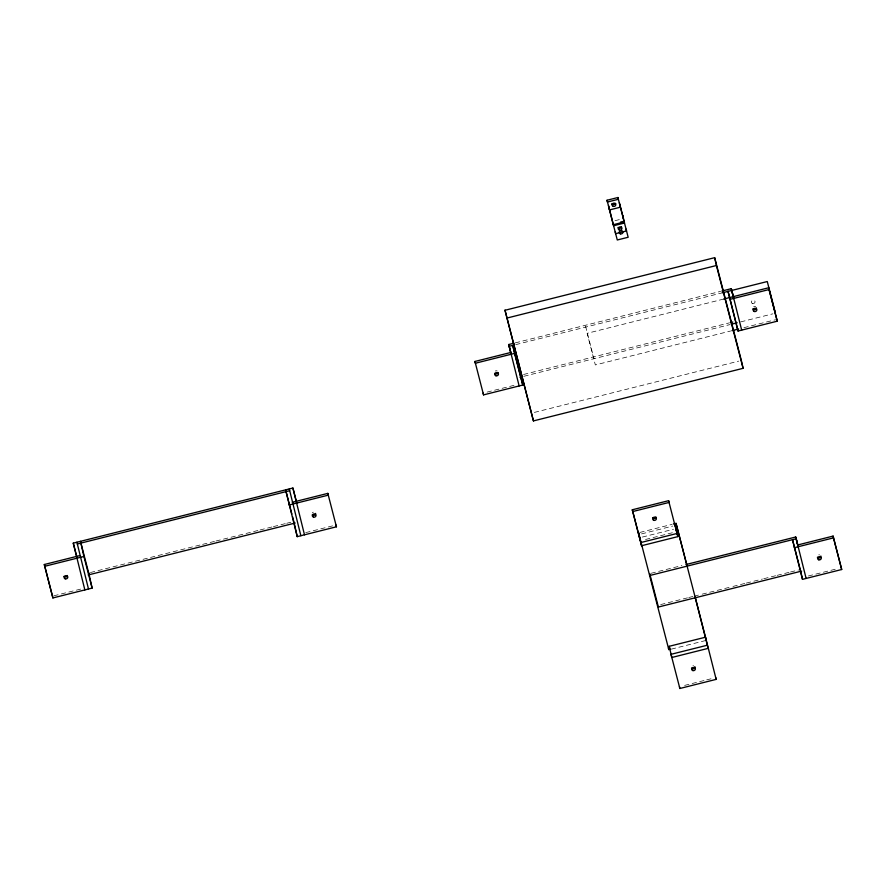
<?xml version="1.0" encoding="UTF-8"?>
<svg xmlns="http://www.w3.org/2000/svg" width="886" height="886" viewBox="0 0 886 886"><rect width="100%" height="100%" fill="white"/><g stroke="black" fill="none" stroke-linecap="round" stroke-linejoin="round"><path stroke-width="0.66" stroke-dasharray="4.43 3.32" d="M615.006 220.692L621.053 219.174M515.342 342.86L720.573 291.372M515.741 344.643L720.971 293.155M723.707 299.047L587.13 333.313L595.337 364.943L730.573 331.021M523.548 374.49L728.779 323.002M523.947 376.273L730.086 324.553M740.762 321.873L772.802 313.843M487.112 392.099L514.788 385.155M743.919 327.676L775.549 319.735M534.358 412.411L738.669 361.145M90.438 572.522L201.31 544.702M202.639 544.369L214.667 541.357M215.996 541.014L258.745 530.293M260.074 529.961L272.102 526.937M273.442 526.605L285.458 523.593M286.798 523.261L290.796 522.253M53.825 595.824L81.501 588.88M305.736 532.619L334.731 525.343M639.891 532.431L672.02 524.368M641.542 533.893L672.662 526.085M642.361 537.06L673.482 529.252M645.529 539.485L674.058 532.32M651.121 573.275L681.91 565.556M660.668 604.573L687.447 597.862M688.787 597.518L692.797 596.511M694.137 596.178L700.837 594.495M702.177 594.163L731.626 586.776M732.966 586.432L745.015 583.409M746.355 583.077L762.425 579.045M763.765 578.713L775.815 575.69M777.155 575.346L789.204 572.323M790.545 571.991L798.574 569.975M808.364 575.989L837.348 568.723M671.322 649.139L704.99 640.7M684.645 685.399L705.4 680.193M706.696 679.872L711.879 678.576M593.554 356.925L593.952 358.708L585.336 325.295L585.735 327.078M312.37 512.761A1.872 1.639 -12.6 0 1 313.378 512.174M495.307 371.035A1.872 1.639 -12.6 0 1 497.201 370.99M818.764 554.857A1.872 1.639 -12.6 0 1 819.55 554.857M692.974 665.607A1.872 1.639 -12.6 0 1 693.494 665.607M753.698 306.755A1.872 1.639 -12.6 0 1 755.714 306.766M752.535 303.477A1.872 1.639 -12.6 0 0 755.049 301.561A1.872 1.639 -12.6 0 0 752.048 300.686A1.872 1.639 -12.6 0 0 752.535 303.477"/><path stroke-width="1.33" d="M607.021 200.247L617.919 197.512L628.163 237.26L617.276 239.984L607.021 200.247L607.419 202.03L618.317 199.295L617.919 197.512M612.115 204.566L615.737 203.658M620.444 222.153L624.076 221.234M613.345 224.69L624.231 221.954M505.009 310.266L714.67 257.671L741.338 360.48L743.099 368.321L533.438 420.916L505.009 310.266L533.438 420.916M506.759 318.107L716.42 265.512L714.67 257.671M519.141 385.953L508.741 344.51L514.024 343.192M721.913 291.029L731.282 288.681L733.674 297.906M514.423 344.975L509.14 346.293L510.845 352.883M721.88 292.923L767.265 281.538L775.471 313.168M474.951 361.455L483.557 394.879L522.773 385.033L512.761 345.385L514.556 353.403L475.35 363.238L474.951 361.455L510.535 352.539M723.707 299.047L768.649 287.773L777.266 321.186L738.049 331.032L728.048 291.372L738.049 331.032M729.842 299.39L769.048 289.556L768.649 287.773M730.119 322.67L732.8 321.995M519.982 377.27L522.629 376.605M731.426 324.221L737.218 322.77M731.914 330.688L738.614 329.005M84.857 589.921L73.261 543.14L292.901 488.031L296.666 502.528M77.292 544.004L289.667 490.722M88.733 572.943L92.122 588.094L52.905 597.939L44.3 564.515L79.873 555.588M292.258 502.307L327.831 493.38L336.447 526.793L297.231 536.639L285.635 489.858M44.699 566.298L83.904 556.463L80.526 541.313M289.024 504.998L328.23 495.163L327.831 493.38M88.168 574.97L295.204 523.028M632.294 509.782L668.598 500.679L677.868 536.617L641.564 545.732L632.294 509.782L640.345 540.781M632.693 511.565L668.996 502.462L668.598 500.679M673.36 524.025L676.029 523.36L686.805 564.891M640.744 542.564L677.048 533.461L675.254 525.431L677.868 536.617M685.93 564.548L795.728 537.005L797.777 544.912M801.653 571.082L658.387 607.032L650.18 575.402L796.126 538.777L797.832 545.377M797.522 545.023L833.095 536.096L841.7 569.51L802.495 579.344L792.494 539.696L800.357 570.008M794.288 547.714L833.493 537.88L833.095 536.096M695.156 597.042L708.124 648.375L671.821 657.49L669.207 646.304L705.511 637.2L716.165 679.374L679.861 688.488L671.001 654.322L707.305 645.218M769.048 289.556L777.266 321.186M833.493 537.88L841.7 569.51M731.681 290.464L733.398 297.054M741.682 330.113L731.282 288.681M806.127 578.436L795.728 537.005M716.42 265.512L743.099 368.321M619.369 202.75L623.478 218.565M608.483 205.486L613.577 225.753L624.475 223.017L622.659 215.398M706.33 640.356L676.029 523.36M669.207 646.304L670.026 649.471M514.556 353.403L522.773 385.033M508.741 344.51L510.79 352.418M304.496 534.812L292.901 488.031M300.863 535.72L289.268 488.939M286.034 491.63L291.848 514.046M292.535 516.682L294.252 523.272M80.925 543.096L89.132 574.726M83.904 556.463L92.122 588.094M88.489 589.013L76.894 542.221M73.261 543.14L76.683 556.319M44.3 564.515L52.905 597.939M800.7 571.326L802.495 579.344M626.125 229.153L626.524 230.925L615.637 233.66L615.238 231.877M619.735 204.356L620.366 207.202L609.479 209.938L608.837 207.08M715.766 677.591L716.165 679.374M679.462 686.705L679.861 688.488M668.454 647.976L668.852 649.759L638.551 532.763L641.564 545.732M649.781 573.619L650.18 575.402M483.158 393.096L483.557 394.879M336.049 525.021L336.447 526.793M294.13 522.751L297.231 536.639M67.414 575.49A1.872 1.639 -12.6 0 1 63.936 576.365M315.626 513.415A1.872 1.639 -12.6 0 1 312.304 514.821M621.54 226.838A1.872 1.639 -12.6 0 1 618.007 227.503M615.327 203.348A1.872 1.639 -12.6 0 1 611.805 203.669M498.054 372.552A1.872 1.639 -12.6 0 1 494.654 373.405M820.857 556.009A1.872 1.639 -12.6 0 1 817.357 557.25M694.901 666.671A1.872 1.639 -12.6 0 1 691.49 668.122M655.983 516.992A1.872 1.639 -12.6 0 1 652.572 517.956M756.467 307.918A1.872 1.639 -12.6 0 1 752.867 308.826M65.276 578.835A1.872 1.639 -12.6 0 0 67.79 576.93A1.872 1.639 -12.6 0 0 64.789 576.044A1.872 1.639 -12.6 0 0 65.276 578.835M313.511 517.103A1.872 1.639 -12.6 0 0 316.025 515.198A1.872 1.639 -12.6 0 0 313.024 514.312A1.872 1.639 -12.6 0 0 313.511 517.103M619.414 230.061A1.872 1.639 -12.6 0 0 621.928 228.156A1.872 1.639 -12.6 0 0 618.926 227.281A1.872 1.639 -12.6 0 0 619.414 230.061M613.256 206.338A1.872 1.639 -12.6 0 0 615.781 204.433A1.872 1.639 -12.6 0 0 612.769 203.547A1.872 1.639 -12.6 0 0 613.256 206.338M620.399 233.86A1.872 1.639 -12.6 0 0 622.913 231.955A1.872 1.639 -12.6 0 0 619.912 231.069A1.872 1.639 -12.6 0 0 620.399 233.86M495.927 375.775A1.872 1.639 -12.6 0 0 498.453 373.87A1.872 1.639 -12.6 0 0 495.451 372.984A1.872 1.639 -12.6 0 0 495.927 375.775M818.764 559.808A1.872 1.639 -12.6 0 0 821.289 557.903A1.872 1.639 -12.6 0 0 818.276 557.028A1.872 1.639 -12.6 0 0 818.764 559.808M692.841 670.58A1.872 1.639 -12.6 0 0 695.355 668.675A1.872 1.639 -12.6 0 0 692.354 667.789A1.872 1.639 -12.6 0 0 692.841 670.58M653.846 520.326A1.872 1.639 -12.6 0 0 656.371 518.421A1.872 1.639 -12.6 0 0 653.359 517.535A1.872 1.639 -12.6 0 0 653.846 520.326M754.329 311.495A1.872 1.639 -12.6 0 0 756.843 309.591A1.872 1.639 -12.6 0 0 753.842 308.705A1.872 1.639 -12.6 0 0 754.329 311.495"/></g></svg>
